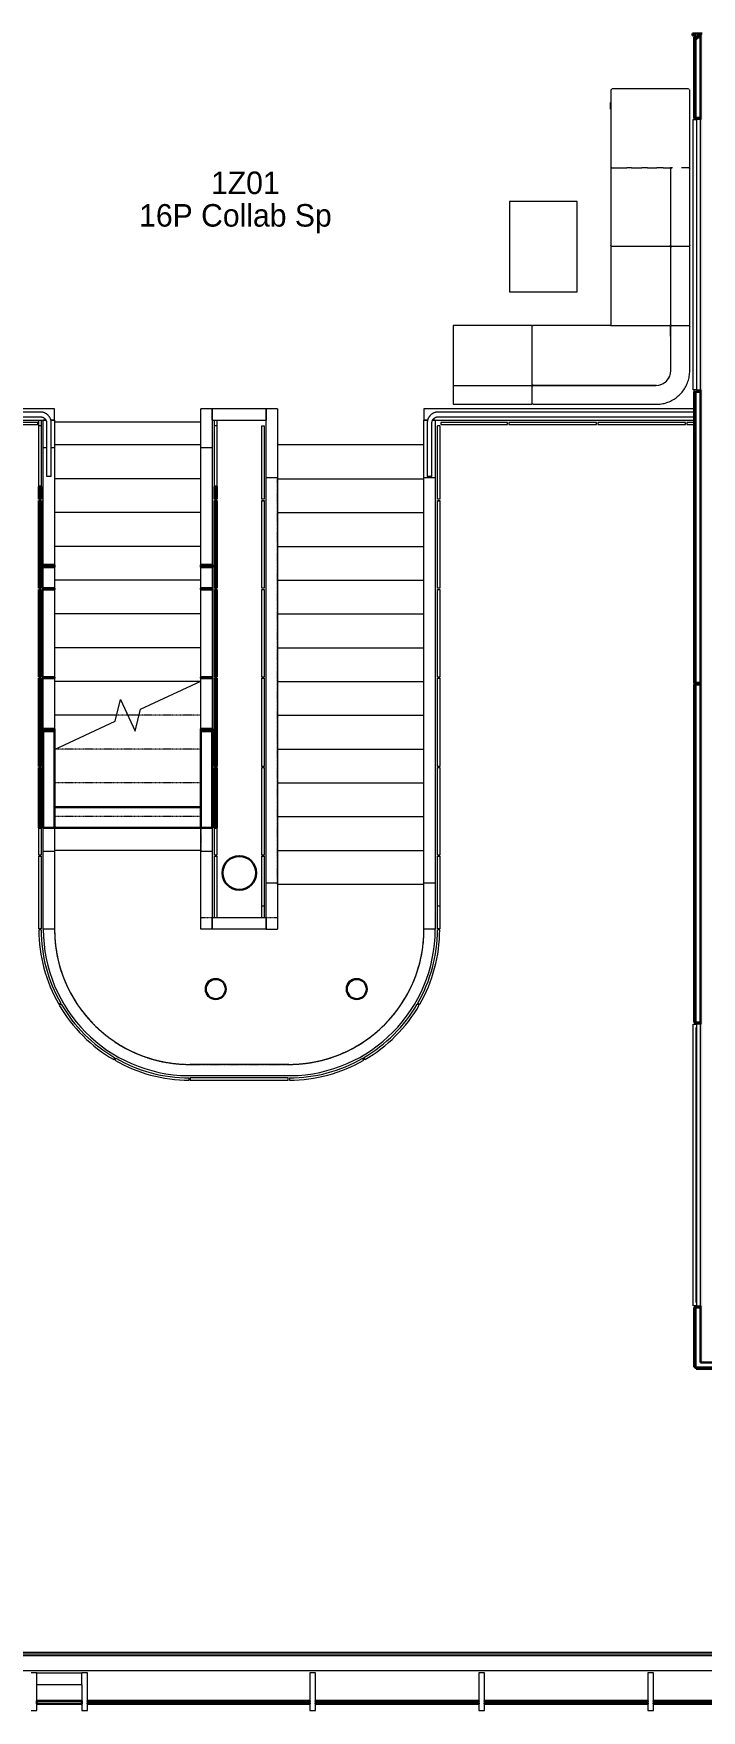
# Model space of a CAD drawing. Header units: millimetres. Extents: x 155920 to 295199, y -4084 to 97293.
# Drawn here: x 193572 to 199503, y 12017 to 26907 of the extents above; entities that cross this region are included whole.
import ezdxf

# ---------------------------------------------------------------- set-up
doc = ezdxf.new("R2010")
doc.units = ezdxf.units.MM
doc.header["$MEASUREMENT"] = 0
doc.linetypes.add('Overhead', pattern=[3.96875, 2.38125, -1.5875])
doc.linetypes.add('Overhead_2_', pattern=[4, 2.5, -1.5])
for name, color, linetype, lineweight in [('A-AREA-IDEN', 7, 'CONTINUOUS', 9), ('A-DETL-THIN', 8, 'CONTINUOUS', 9), ('A-FLOR-HRAL', 7, 'CONTINUOUS', 9), ('A-GENM', 8, 'CONTINUOUS', 9), ('A-GLAZ-CURT', 7, 'CONTINUOUS', 9), ('A-GLAZ-CWMG', 7, 'CONTINUOUS', 9), ('A-WALL', 7, 'CONTINUOUS', 9), ('A-WALL-PATT', 7, 'CONTINUOUS', 25), ('I-FURN', 8, 'CONTINUOUS', 9), ('I-WALL', 7, 'CONTINUOUS', 9), ('S-STRS', 7, 'CONTINUOUS', 9), ('S-STRS-MBND', 7, 'Overhead_2_', 9)]:
    doc.layers.add(name, color=color, linetype=linetype, lineweight=lineweight)
doc.styles.add('Century Gothic', font='GOTHIC.TTF', dxfattribs={"height": 200})

msp = doc.modelspace()

# ---------------------------------------------------------------- hatches: boundary and pattern name
at = {"layer": 'A-GLAZ-CURT'}
msp.add_hatch(color=256, dxfattribs=at).paths.add_polyline_path([(194001, 12075), (194001, 12103), (193601, 12103), (193601, 12075), (193819, 12075)], flags=0)
h = msp.add_hatch(color=256, dxfattribs=at)
h.paths.add_polyline_path([(194051, 12075), (196026, 12075), (196026, 12081), (194051, 12081)], flags=0)
h.paths.add_polyline_path([(194051, 12097), (196026, 12097), (196026, 12103), (194051, 12103)], flags=0)
h = msp.add_hatch(color=256, dxfattribs=at)
h.paths.add_polyline_path([(196076, 12075), (197526, 12075), (197526, 12081), (196076, 12081)], flags=0)
h.paths.add_polyline_path([(196076, 12097), (197526, 12097), (197526, 12103), (196076, 12103)], flags=0)
h = msp.add_hatch(color=256, dxfattribs=at)
h.paths.add_polyline_path([(197576, 12075), (199026, 12075), (199026, 12081), (197576, 12081)], flags=0)
h.paths.add_polyline_path([(197576, 12097), (199026, 12097), (199026, 12103), (197576, 12103)], flags=0)
h = msp.add_hatch(color=256, dxfattribs=at)
h.paths.add_polyline_path([(199076, 12075), (200526, 12075), (200526, 12081), (199076, 12081)], flags=0)
h.paths.add_polyline_path([(199076, 12097), (200526, 12097), (200526, 12103), (199076, 12103)], flags=0)
at = {"layer": 'A-WALL-PATT', "lineweight": 5}
msp.add_hatch(color=256, dxfattribs=at).paths.add_polyline_path([(199510, 15107), (199510, 26907), (199495, 26907), (199495, 15107), (199500, 15107)], flags=0)
at = {"layer": 'S-STRS'}
h = msp.add_hatch(color=256, dxfattribs=at)
h.paths.add_polyline_path([(193619, 19855), (193639, 19855), (193639, 20389), (193619, 20389)], flags=0)
h.paths.add_polyline_path([(193639, 20399), (193639, 21182), (193619, 21182), (193619, 20399)], flags=0)
h.paths.add_polyline_path([(193619, 21192), (193639, 21192), (193639, 21972), (193619, 21972), (193619, 21548)], flags=0)
h.paths.add_polyline_path([(193619, 21982), (193639, 21982), (193639, 22762), (193619, 22762), (193619, 22429)], flags=0)
h.paths.add_polyline_path([(193619, 22772), (193639, 22772), (193639, 22886), (193619, 22886)], flags=0)
h = msp.add_hatch(color=256, dxfattribs=at)
h.paths.add_polyline_path([(195199, 19855), (195199, 20389), (195179, 20389), (195179, 19855)], flags=0)
h.paths.add_polyline_path([(195179, 20399), (195199, 20399), (195199, 21182), (195179, 21182), (195179, 20667)], flags=0)
h.paths.add_polyline_path([(195179, 21192), (195199, 21192), (195199, 21972), (195179, 21972), (195179, 21548)], flags=0)
h.paths.add_polyline_path([(195179, 21982), (195199, 21982), (195199, 22762), (195179, 22762), (195179, 22429)], flags=0)
h.paths.add_polyline_path([(195179, 22772), (195199, 22772), (195199, 22886), (195179, 22886)], flags=0)

# ---------------------------------------------------------------- linework, layer by layer
at = {"layer": 'A-DETL-THIN'}
for p, q in [((198699, 25015), (198699, 24315)), ((199232, 25015), (198699, 25015)), ((199399, 25015), (199232, 25015)), ((199232, 24315), (199232, 25015)), ((199399, 24315), (199399, 25015)), ((197999, 24315), (197299, 24315)), ((197299, 24315), (197299, 23782)), ((197999, 23782), (197999, 24315)), ((198699, 24315), (199232, 24315)), ((199232, 24315), (199399, 24315)), ((197299, 23782), (197299, 23615)), ((197299, 23782), (197999, 23782)), ((197999, 23615), (197999, 23782)), ((197299, 23615), (197999, 23615))]:
    msp.add_line(p, q, dxfattribs=at)
at = {"layer": 'A-FLOR-HRAL'}
for p, q in [((193759, 23575), (188145, 23575)), ((193634, 23546), (188145, 23546)), ((193635, 23546), (193634, 23546)), ((193639, 23546), (193635, 23546)), ((193643, 23545), (193639, 23546)), ((193646, 23545), (193643, 23545)), ((193650, 23544), (193646, 23545)), ((193654, 23544), (193650, 23544)), ((193658, 23543), (193654, 23544)), ((193661, 23542), (193658, 23543)), ((193665, 23541), (193661, 23542)), ((193669, 23539), (193665, 23541)), ((193672, 23538), (193669, 23539)), ((193676, 23536), (193672, 23538)), ((193679, 23534), (193676, 23536)), ((193682, 23533), (193679, 23534)), ((193686, 23531), (193682, 23533)), ((193689, 23528), (193686, 23531)), ((193692, 23526), (193689, 23528)), ((193695, 23524), (193692, 23526)), ((193759, 23475), (193759, 23575)), ((199439, 23575), (197039, 23575)), ((197039, 23575), (197039, 23475)), ((197107, 23527), (197103, 23524)), ((197110, 23529), (197107, 23527)), ((197113, 23531), (197110, 23529)), ((197116, 23533), (197113, 23531)), ((197120, 23535), (197116, 23533)), ((197123, 23537), (197120, 23535)), ((197126, 23538), (197123, 23537)), ((197130, 23540), (197126, 23538)), ((197134, 23541), (197130, 23540)), ((197137, 23542), (197134, 23541)), ((197141, 23543), (197137, 23542)), ((197145, 23544), (197141, 23543)), ((197149, 23545), (197145, 23544)), ((197152, 23545), (197149, 23545)), ((197156, 23546), (197152, 23545)), ((197160, 23546), (197156, 23546)), ((197164, 23546), (197160, 23546)), ((199439, 23546), (197164, 23546)), ((188145, 23504), (193634, 23504)), ((188145, 23475), (193681, 23475)), ((193609, 23455), (193016, 23455)), ((193016, 23435), (193609, 23435)), ((193609, 23435), (193609, 23455)), ((193634, 23504), (193636, 23504)), ((193636, 23504), (193638, 23504)), ((193638, 23504), (193640, 23503)), ((193640, 23503), (193642, 23503)), ((193642, 23503), (193645, 23503)), ((193645, 23503), (193647, 23502)), ((193647, 23502), (193649, 23502)), ((193649, 23502), (193651, 23501)), ((193651, 23501), (193653, 23500)), ((193653, 23500), (193655, 23500)), ((193655, 23500), (193657, 23499)), ((193657, 23499), (193659, 23498)), ((193659, 23498), (193661, 23497)), ((193661, 23497), (193663, 23496)), ((193663, 23496), (193664, 23494)), ((193664, 23494), (193666, 23493)), ((193666, 23493), (193668, 23492)), ((193668, 23492), (193669, 23490)), ((193669, 23490), (193671, 23489)), ((193671, 23489), (193673, 23487)), ((193673, 23487), (193674, 23486)), ((193674, 23486), (193675, 23484)), ((193675, 23484), (193677, 23483)), ((193677, 23483), (193678, 23481)), ((193678, 23481), (193679, 23479)), ((193679, 23479), (193680, 23477)), ((193680, 23477), (193681, 23475)), ((193681, 23475), (193682, 23473)), ((193682, 23473), (193683, 23471)), ((193683, 23471), (193684, 23469)), ((193684, 23469), (193685, 23467)), ((193685, 23467), (193686, 23465)), ((193686, 23465), (193686, 23463)), ((193686, 23463), (193687, 23461)), ((193687, 23461), (193687, 23459)), ((193687, 23459), (193687, 23457)), ((193687, 23457), (193688, 23455)), ((193688, 23455), (193688, 23453)), ((193688, 23453), (193688, 23450)), ((193688, 23450), (193688, 22975)), ((193688, 23450), (193688, 23450)), ((193698, 23521), (193695, 23524)), ((193701, 23519), (193698, 23521)), ((193703, 23516), (193701, 23519)), ((193706, 23513), (193703, 23516)), ((193708, 23510), (193706, 23513)), ((193711, 23507), (193708, 23510)), ((193713, 23504), (193711, 23507)), ((193715, 23501), (193713, 23504)), ((193717, 23498), (193715, 23501)), ((193719, 23494), (193717, 23498)), ((193721, 23491), (193719, 23494)), ((193722, 23487), (193721, 23491)), ((193724, 23484), (193722, 23487)), ((193725, 23480), (193724, 23484)), ((193726, 23476), (193725, 23480)), ((193727, 23473), (193726, 23476)), ((193726, 23475), (193759, 23475)), ((193728, 23469), (193727, 23473)), ((193729, 23465), (193728, 23469)), ((193729, 23461), (193729, 23465)), ((193730, 23457), (193729, 23461)), ((193730, 23454), (193730, 23457)), ((193730, 23450), (193730, 23454)), ((193730, 22975), (193730, 23450)), ((197039, 23475), (197072, 23475)), ((197069, 23462), (197068, 23459)), ((197068, 23459), (197068, 23455)), ((197068, 23455), (197068, 23451)), ((197068, 23451), (197068, 23450)), ((197068, 23450), (197068, 22975)), ((197070, 23470), (197069, 23466)), ((197069, 23466), (197069, 23462)), ((197071, 23474), (197070, 23470)), ((197072, 23477), (197071, 23474)), ((197073, 23481), (197072, 23477)), ((197074, 23485), (197073, 23481)), ((197076, 23488), (197074, 23485)), ((197077, 23492), (197076, 23488)), ((197079, 23495), (197077, 23492)), ((197081, 23498), (197079, 23495)), ((197083, 23502), (197081, 23498)), ((197085, 23505), (197083, 23502)), ((197087, 23508), (197085, 23505)), ((197090, 23511), (197087, 23508)), ((197092, 23514), (197090, 23511)), ((197095, 23517), (197092, 23514)), ((197098, 23519), (197095, 23517)), ((197101, 23522), (197098, 23519)), ((197103, 23524), (197101, 23522)), ((197110, 23456), (197111, 23458)), ((197110, 23454), (197110, 23456)), ((197110, 23452), (197110, 23454)), ((197110, 23450), (197110, 23452)), ((197110, 22975), (197110, 23450)), ((197111, 23463), (197112, 23465)), ((197111, 23461), (197111, 23463)), ((197111, 23458), (197111, 23461)), ((197112, 23465), (197113, 23467)), ((197113, 23469), (197114, 23471)), ((197113, 23467), (197113, 23469)), ((197114, 23471), (197115, 23473)), ((197115, 23473), (197116, 23475)), ((197116, 23475), (197117, 23477)), ((197117, 23477), (197118, 23479)), ((197117, 23475), (199439, 23475)), ((197118, 23479), (197119, 23480)), ((197119, 23480), (197121, 23482)), ((197121, 23482), (197122, 23484)), ((197122, 23484), (197123, 23485)), ((197123, 23485), (197125, 23487)), ((197125, 23487), (197126, 23489)), ((197126, 23489), (197128, 23490)), ((197128, 23490), (197129, 23491)), ((197129, 23491), (197131, 23493)), ((197131, 23493), (197133, 23494)), ((197133, 23494), (197135, 23495)), ((197135, 23495), (197136, 23496)), ((197136, 23496), (197138, 23497)), ((197138, 23497), (197140, 23498)), ((197140, 23498), (197142, 23499)), ((197142, 23499), (197144, 23500)), ((197144, 23500), (197146, 23501)), ((197146, 23501), (197148, 23502)), ((197148, 23502), (197150, 23502)), ((197150, 23502), (197153, 23503)), ((197153, 23503), (197155, 23503)), ((197155, 23503), (197157, 23503)), ((197157, 23503), (197159, 23504)), ((197159, 23504), (197161, 23504)), ((197161, 23504), (197163, 23504)), ((197163, 23504), (197164, 23504)), ((197164, 23504), (199439, 23504)), ((197189, 23455), (197189, 23435)), ((197782, 23455), (197189, 23455)), ((197189, 23435), (197782, 23435)), ((197782, 23435), (197782, 23455)), ((197792, 23455), (197792, 23435)), ((198572, 23455), (197792, 23455)), ((197792, 23435), (198572, 23435)), ((198572, 23435), (198572, 23455)), ((198582, 23455), (198582, 23435)), ((199362, 23455), (198582, 23455)), ((198582, 23435), (199362, 23435)), ((199362, 23435), (199362, 23455)), ((199439, 23455), (199372, 23455)), ((199372, 23455), (199372, 23435)), ((199372, 23435), (199439, 23435)), ((193729, 22975), (193689, 22975)), ((197110, 22975), (197068, 22975))]:
    msp.add_line(p, q, dxfattribs=at)
at = {"layer": 'A-GENM'}
for p, q in [((199456, 15641), (199456, 18081)), ((230793, 12533), (156861, 12533)), ((230793, 12518), (156861, 12518)), ((230793, 12518), (156861, 12518)), ((230793, 12503), (156861, 12503)), ((230344, 12370), (157283, 12370))]:
    msp.add_line(p, q, dxfattribs=at)
at = {"layer": 'A-GENM', "lineweight": 30}
for centre, start, end in [((195190, 18423), 0, 180), ((196442, 18423), 0, 180), ((195190, 18423), 180, 0), ((196442, 18423), 180, 0)]:
    msp.add_arc(centre, 89, start, end, dxfattribs=at)
at = {"layer": 'A-GLAZ-CURT', "lineweight": 30}
for p, q in [((194001, 12103), (193601, 12103)), ((193601, 12103), (193601, 12075)), ((193601, 12075), (194001, 12075)), ((194001, 12075), (194001, 12103)), ((196026, 12103), (194051, 12103)), ((194051, 12103), (194051, 12097)), ((194051, 12097), (196026, 12097)), ((196026, 12081), (194051, 12081)), ((194051, 12081), (194051, 12075)), ((194051, 12075), (196026, 12075)), ((196026, 12097), (196026, 12103)), ((196026, 12075), (196026, 12081)), ((197526, 12103), (196076, 12103)), ((196076, 12103), (196076, 12097)), ((196076, 12097), (197526, 12097)), ((197526, 12081), (196076, 12081)), ((196076, 12081), (196076, 12075)), ((196076, 12075), (197526, 12075)), ((197526, 12097), (197526, 12103)), ((197526, 12075), (197526, 12081)), ((199026, 12103), (197576, 12103)), ((197576, 12103), (197576, 12097)), ((197576, 12097), (199026, 12097)), ((199026, 12081), (197576, 12081)), ((197576, 12081), (197576, 12075)), ((197576, 12075), (199026, 12075)), ((199026, 12097), (199026, 12103)), ((199026, 12075), (199026, 12081)), ((200526, 12103), (199076, 12103)), ((199076, 12103), (199076, 12097)), ((199076, 12097), (200526, 12097)), ((200526, 12081), (199076, 12081)), ((199076, 12081), (199076, 12075)), ((199076, 12075), (200526, 12075))]:
    msp.add_line(p, q, dxfattribs=at)
at = {"layer": 'A-GLAZ-CWMG', "lineweight": 20, "extrusion": (0, 0, -1)}
for p, q in [((193601, 12352), (193551, 12352)), ((193601, 12017), (193601, 12245)), ((197576, 12352), (197526, 12352)), ((197526, 12352), (197526, 12017)), ((197576, 12017), (197576, 12352)), ((199076, 12352), (199026, 12352)), ((199026, 12352), (199026, 12017)), ((199076, 12017), (199076, 12352)), ((193551, 12017), (193601, 12017)), ((197526, 12017), (197576, 12017)), ((199026, 12017), (199076, 12017))]:
    msp.add_line(p, q, dxfattribs=at)
at = {"layer": 'A-GLAZ-CWMG', "lineweight": 20}
for p, q in [((194051, 12352), (194001, 12352)), ((194001, 12245), (194001, 12017)), ((194051, 12017), (194051, 12352)), ((196076, 12352), (196026, 12352)), ((196026, 12352), (196026, 12017)), ((196076, 12017), (196076, 12352)), ((194001, 12017), (194051, 12017)), ((196026, 12017), (196076, 12017))]:
    msp.add_line(p, q, dxfattribs=at)
at = {"layer": 'A-WALL', "lineweight": 30}
for p, q in [((199493, 26907), (199423, 26907)), ((199423, 26907), (199423, 26891)), ((199423, 26891), (199455, 26891)), ((199455, 26891), (199455, 26859)), ((199455, 26859), (199465, 26859)), ((199465, 26859), (199465, 26891)), ((199465, 26891), (199493, 26891)), ((199493, 26891), (199493, 26907))]:
    msp.add_line(p, q, dxfattribs=at)
at = {"layer": 'A-WALL'}
for p, q in [((199455, 26159), (199455, 26875)), ((199455, 21143), (199455, 23727)), ((199455, 18127), (199455, 21127)), ((199455, 15067), (199455, 15595)), ((199495, 15067), (199455, 15067)), ((199455, 15067), (199495, 15067)), ((200495, 15067), (199495, 15067))]:
    msp.add_line(p, q, dxfattribs=at)
at = {"layer": 'I-FURN'}
for p, q in [((198699, 26410), (198699, 25023)), ((198699, 26407), (198699, 26408)), ((198699, 26408), (198700, 26408)), ((198699, 26406), (198699, 26407)), ((198699, 26407), (198699, 26407)), ((198699, 26406), (198699, 25715)), ((198699, 26406), (198699, 26406)), ((198699, 26406), (198699, 26406)), ((198704, 26414), (198704, 26414)), ((198704, 26414), (198704, 26414)), ((198704, 26414), (198705, 26414)), ((198705, 26414), (198705, 26414)), ((198705, 26414), (198705, 26414)), ((198705, 26414), (198706, 26414)), ((198706, 26414), (198706, 26415)), ((198706, 26415), (198707, 26415)), ((198706, 26414), (198706, 26414)), ((198707, 26415), (198707, 26415)), ((198707, 26415), (198707, 26415)), ((198707, 26415), (198708, 26415)), ((198708, 26415), (198708, 26415)), ((198708, 26415), (198708, 26415)), ((199109, 26415), (198709, 26415)), ((199389, 26415), (199109, 26415)), ((199390, 26415), (199391, 26415)), ((199391, 26415), (199391, 26415)), ((199391, 26415), (199391, 26415)), ((199391, 26415), (199392, 26415)), ((199392, 26415), (199392, 26415)), ((199392, 26415), (199392, 26414)), ((199392, 26414), (199393, 26414)), ((199393, 26414), (199393, 26414)), ((199393, 26414), (199393, 26414)), ((199393, 26414), (199394, 26414)), ((199394, 26414), (199394, 26414)), ((199394, 26414), (199394, 26414)), ((199394, 26414), (199395, 26414)), ((199399, 26408), (199399, 26408)), ((199399, 26408), (199399, 26407)), ((199399, 26407), (199399, 26407)), ((199399, 26407), (199399, 26407)), ((199399, 26407), (199399, 26406)), ((199399, 25715), (199399, 26406)), ((199399, 26406), (199399, 26406)), ((198699, 26295), (198694, 26295)), ((198694, 26295), (198694, 26294)), ((198694, 26235), (198694, 26295)), ((198694, 26236), (198694, 26235)), ((198694, 26235), (198699, 26235)), ((198699, 26290), (198697, 26290)), ((198697, 26240), (198699, 26240)), ((199430, 26143), (199460, 26143)), ((199430, 23743), (199430, 26143)), ((199460, 26143), (199460, 23743)), ((199495, 26143), (199460, 26143)), ((199460, 26143), (199460, 23743)), ((199495, 23743), (199495, 26143)), ((198699, 25715), (198699, 25024)), ((198699, 25715), (198707, 25715)), ((198707, 25715), (198699, 25715)), ((198707, 25715), (198839, 25715)), ((198883, 25715), (198839, 25715)), ((198883, 25715), (198972, 25715)), ((199025, 25715), (198972, 25715)), ((199025, 25715), (199106, 25715)), ((199162, 25715), (199106, 25715)), ((199162, 25715), (199221, 25715)), ((199221, 25715), (199226, 25715)), ((199240, 25715), (199225, 25715)), ((199230, 25015), (199230, 25715)), ((199232, 25024), (199232, 25706)), ((199245, 25715), (199241, 25715)), ((199341, 25715), (199326, 25715)), ((199389, 25715), (199341, 25715)), ((199391, 25715), (199389, 25715)), ((199399, 25715), (199391, 25715)), ((199391, 25715), (199392, 25715)), ((199392, 25715), (199392, 25715)), ((199392, 25715), (199392, 25714)), ((199392, 25714), (199393, 25714)), ((199393, 25714), (199393, 25714)), ((199393, 25714), (199393, 25714)), ((199399, 25708), (199399, 25708)), ((199399, 25708), (199399, 25707)), ((199399, 25707), (199399, 25707)), ((199399, 25707), (199399, 25707)), ((199399, 25707), (199399, 25706)), ((199399, 25024), (199399, 25706)), ((199399, 25706), (199399, 25706)), ((198399, 25415), (197799, 25415)), ((197799, 25415), (197799, 24615)), ((198399, 24615), (198399, 25415)), ((198699, 25023), (198699, 25024)), ((198699, 25022), (198699, 25023)), ((198699, 25023), (198699, 25023)), ((198699, 25023), (198699, 25023)), ((198700, 25022), (198699, 25022)), ((198699, 25022), (198699, 25022)), ((198705, 25015), (198704, 25016)), ((198704, 25016), (198704, 25016)), ((198704, 25016), (198704, 25016)), ((198706, 25015), (198705, 25015)), ((198705, 25015), (198705, 25015)), ((198705, 25015), (198705, 25015)), ((199394, 25015), (199393, 25015)), ((199393, 25015), (199393, 25015)), ((199399, 25024), (199399, 25023)), ((199399, 25023), (199399, 25023)), ((199399, 25023), (199399, 25023)), ((199399, 25023), (199399, 25022)), ((199399, 25022), (199399, 25022)), ((199399, 25022), (199399, 25022)), ((198707, 25015), (198706, 25015)), ((198706, 25015), (198706, 25015)), ((198706, 25015), (198706, 25015)), ((198708, 25015), (198707, 25015)), ((198707, 25015), (198707, 25015)), ((198708, 25015), (198708, 25015)), ((199392, 25015), (199391, 25015)), ((199393, 25015), (199392, 25015)), ((199392, 25015), (199392, 25015)), ((199393, 25015), (199393, 25015)), ((197799, 24615), (198399, 24615)), ((197999, 24307), (197999, 24308)), ((197999, 24308), (198000, 24308)), ((197999, 24306), (197999, 24307)), ((197999, 24307), (197999, 24307)), ((197999, 24306), (197999, 24306)), ((198000, 24309), (198000, 24310)), ((198000, 24310), (198000, 24310)), ((198000, 24310), (198000, 24310)), ((198000, 24308), (198000, 24309)), ((198000, 24309), (198000, 24309)), ((198000, 24309), (198000, 24309)), ((198000, 24308), (198000, 24308)), ((198006, 24314), (198006, 24315)), ((198006, 24315), (198007, 24315)), ((198699, 24315), (198007, 24315)), ((198007, 24315), (198007, 24315)), ((198007, 24315), (198007, 24315)), ((198007, 24315), (198008, 24315)), ((198699, 24315), (198008, 24315)), ((198008, 24315), (198008, 24315)), ((199224, 24315), (199223, 24315)), ((199226, 24314), (199224, 24315)), ((199227, 24313), (199226, 24314)), ((199232, 23915), (199232, 24306)), ((199391, 24315), (199392, 24315)), ((199392, 24315), (199392, 24315)), ((199392, 24315), (199392, 24314)), ((199392, 24314), (199393, 24314)), ((199393, 24314), (199393, 24314)), ((199393, 24314), (199393, 24314)), ((199399, 24308), (199399, 24308)), ((199399, 24308), (199399, 24307)), ((199399, 24307), (199399, 24307)), ((199399, 24307), (199399, 24307)), ((199399, 24307), (199399, 24306)), ((199399, 23915), (199399, 24306)), ((199399, 24306), (199399, 24306)), ((199399, 23905), (199399, 24305)), ((199383, 23817), (199387, 23829)), ((199387, 23829), (199390, 23840)), ((199390, 23840), (199393, 23852)), ((199393, 23852), (199395, 23864)), ((199395, 23864), (199397, 23876)), ((199397, 23876), (199398, 23888)), ((199398, 23888), (199399, 23900)), ((199399, 23912), (199399, 23915)), ((199399, 23900), (199399, 23912)), ((197999, 23792), (197999, 23793)), ((197999, 23793), (197999, 23793)), ((197999, 23791), (197999, 23792)), ((197999, 23792), (197999, 23792)), ((197999, 23792), (197999, 23792)), ((198000, 23791), (197999, 23791)), ((198000, 23790), (198000, 23791)), ((198000, 23791), (198000, 23791)), ((198000, 23789), (198000, 23790)), ((198000, 23790), (198000, 23790)), ((198000, 23790), (198000, 23790)), ((198001, 23789), (198000, 23789)), ((198000, 23789), (198000, 23789)), ((198001, 23788), (198001, 23789)), ((198001, 23787), (198001, 23788)), ((198001, 23788), (198001, 23788)), ((198001, 23788), (198001, 23788)), ((198002, 23787), (198001, 23787)), ((198002, 23786), (198002, 23787)), ((198002, 23787), (198002, 23787)), ((198002, 23787), (198002, 23787)), ((198003, 23786), (198002, 23786)), ((198004, 23786), (198003, 23786)), ((198003, 23786), (198003, 23786)), ((198003, 23786), (198003, 23786)), ((198004, 23785), (198004, 23786)), ((198005, 23785), (198004, 23785)), ((198004, 23785), (198004, 23785)), ((198004, 23785), (198004, 23785)), ((198006, 23785), (198005, 23785)), ((198005, 23785), (198005, 23785)), ((198005, 23785), (198005, 23785)), ((198006, 23784), (198006, 23785)), ((198007, 23784), (198006, 23784)), ((198006, 23784), (198006, 23784)), ((198008, 23784), (198007, 23784)), ((198007, 23784), (198007, 23784)), ((198008, 23784), (199099, 23784)), ((198008, 23784), (198008, 23784)), ((198008, 23784), (198008, 23784)), ((198008, 23782), (199099, 23782)), ((199099, 23784), (199099, 23784)), ((199278, 23674), (199288, 23681)), ((199288, 23681), (199297, 23689)), ((199297, 23689), (199306, 23697)), ((199306, 23697), (199314, 23706)), ((199314, 23706), (199323, 23715)), ((199323, 23715), (199331, 23724)), ((199331, 23724), (199338, 23733)), ((199338, 23733), (199345, 23743)), ((199345, 23743), (199352, 23753)), ((199352, 23753), (199358, 23763)), ((199358, 23763), (199364, 23773)), ((199364, 23773), (199369, 23784)), ((199369, 23784), (199374, 23795)), ((199374, 23795), (199379, 23806)), ((199379, 23806), (199383, 23817)), ((199460, 23743), (199430, 23743)), ((199460, 23743), (199495, 23743)), ((197999, 23622), (197999, 23623)), ((198000, 23622), (197999, 23622)), ((197999, 23622), (197999, 23622)), ((198000, 23621), (198000, 23622)), ((198000, 23620), (198000, 23621)), ((198000, 23621), (198000, 23621)), ((198007, 23615), (198006, 23615)), ((198006, 23615), (198006, 23615)), ((198008, 23615), (198007, 23615)), ((198007, 23615), (198007, 23615)), ((198008, 23615), (199099, 23615)), ((198008, 23615), (198008, 23615)), ((198008, 23615), (198008, 23615)), ((199099, 23615), (199111, 23615)), ((199111, 23615), (199123, 23616)), ((199123, 23616), (199135, 23617)), ((199135, 23617), (199147, 23619)), ((199147, 23619), (199159, 23621)), ((199159, 23621), (199171, 23623)), ((199171, 23623), (199182, 23626)), ((199182, 23626), (199194, 23630)), ((199194, 23630), (199205, 23634)), ((199205, 23634), (199216, 23638)), ((199216, 23638), (199227, 23643)), ((199227, 23643), (199238, 23649)), ((199238, 23649), (199248, 23654)), ((199248, 23654), (199259, 23661)), ((199259, 23661), (199269, 23667)), ((199269, 23667), (199278, 23674)), ((199430, 18111), (199460, 18111)), ((199430, 15611), (199430, 18111)), ((199460, 18111), (199460, 15611)), ((199495, 18111), (199460, 18111)), ((199460, 18111), (199460, 15611)), ((199495, 15611), (199495, 18111)), ((199460, 15611), (199430, 15611)), ((199460, 15611), (199495, 15611))]:
    msp.add_line(p, q, dxfattribs=at)
msp.add_arc((199099, 23915), 132, 270, 0, dxfattribs=at)
for centre, major_axis, start_param, end_param in [((199241, 25706), (0, -9), 3.141593, 4.712389), ((199241, 25024), (0, 9), 1.570797, 2.356225), ((199241, 25024), (0, -9), 5.497828, 5.759627), ((199241, 25024), (0, -9), 5.759635, 6.021436), ((199241, 25024), (0, -9), 6.021439, 6.283185), ((199241, 24306), (0, -9), 3.141596, 4.712389), ((198008, 23773), (-9, 0), 6.021439, 6.283185), ((198008, 23773), (-9, 0), 5.497828, 5.759627), ((198008, 23773), (-9, 0), 5.759635, 6.021436), ((198008, 23773), (-9, 0), 4.71239, 5.497817)]:
    msp.add_ellipse(centre, major_axis=major_axis, ratio=0.997091, start_param=start_param, end_param=end_param, dxfattribs=at)
for points, knots in [([(199221, 25024), (199222, 25023), (199223, 25022), (199224, 25021), (199225, 25020), (199226, 25019), (199226, 25019), (199227, 25018), (199227, 25018), (199227, 25018), (199228, 25017), (199228, 25017), (199228, 25017), (199229, 25016), (199229, 25016), (199229, 25016), (199229, 25015), (199229, 25015), (199230, 25015), (199230, 25015), (199230, 25015), (199230, 25015), (199230, 25015)], [0, 0, 0, 0, 0.1428571, 0.2857143, 0.3571429, 0.3928571, 0.4285714, 0.4642857, 0.5, 0.5357143, 0.5714286, 0.6071429, 0.6428571, 0.6785714, 0.7142857, 0.75, 0.7857143, 0.8214286, 0.8571429, 0.8928571, 0.9285714, 0.9921834, 0.9921834, 0.9921834, 0.9921834]), ([(199228, 24307), (199228, 24308), (199228, 24309), (199228, 24311), (199228, 24312), (199228, 24313), (199227, 24313), (199227, 24313)], [-1, -1, -1, -1, -0.7, -0.55, -0.4, -0.2, 0, 0, 0, 0]), ([(199231, 23915), (199231, 23936), (199231, 23979), (199231, 24066), (199230, 24176), (199229, 24263), (199228, 24306)], [-0.9929272, -0.9929272, -0.9929272, -0.9929272, -0.8333333, -0.6666667, -0.3333333, -0.0014287, -0.0014287, -0.0014287, -0.0014287]), ([(199225, 23876), (199226, 23878), (199227, 23881), (199227, 23883), (199227, 23884)], [0.1870766, 0.1870766, 0.1870766, 0.1870766, 0.3333333, 0.3634714, 0.3634714, 0.3634714, 0.3634714]), ([(199130, 23787), (199130, 23787), (199132, 23788), (199134, 23788), (199136, 23789)], [0.6105778, 0.6105778, 0.6105778, 0.6105778, 0.625, 0.75, 0.75, 0.75, 0.75]), ([(199161, 23799), (199162, 23799), (199165, 23801), (199168, 23803), (199169, 23804)], [0.12345038, 0.12345038, 0.12345038, 0.12345038, 0.16666667, 0.21572385, 0.21572385, 0.21572385, 0.21572385])]:
    msp.add_open_spline(points, degree=3, knots=knots, dxfattribs=at)
for points in [[(199188, 23818), (199191, 23820), (199193, 23822), (199195, 23825)], [(199210, 23844), (199212, 23847), (199214, 23849), (199215, 23852)], [(199099, 23784), (199100, 23784), (199101, 23784), (199103, 23784)]]:
    msp.add_open_spline(points, degree=3, dxfattribs=at)
at = {"layer": 'I-WALL', "lineweight": 30}
for p, q in [((199439, 26875), (199439, 26159)), ((199495, 26875), (199439, 26875)), ((199510, 26907), (199495, 26907)), ((199495, 26907), (199495, 26143)), ((199495, 26159), (199495, 26875)), ((199439, 26159), (199495, 26159)), ((199439, 23727), (199439, 21143)), ((199495, 23727), (199439, 23727)), ((199495, 23743), (199495, 18111)), ((199495, 21143), (199495, 23727)), ((199439, 21143), (199495, 21143)), ((199439, 21127), (199439, 18127)), ((199495, 21127), (199439, 21127)), ((199495, 18127), (199495, 21127)), ((199439, 18127), (199495, 18127)), ((199439, 15595), (199439, 15067)), ((199495, 15595), (199439, 15595)), ((199495, 15611), (199495, 15107)), ((199495, 15107), (199495, 15595)), ((199439, 15067), (199455, 15067)), ((199455, 15067), (199455, 15051)), ((199455, 15051), (200495, 15051)), ((199495, 15107), (199510, 15107)), ((200495, 15107), (199495, 15107))]:
    msp.add_line(p, q, dxfattribs=at)
at = {"layer": 'I-WALL'}
for p, q in [((199439, 26143), (199439, 26159)), ((199439, 23727), (199439, 23743)), ((199439, 21127), (199439, 21143)), ((193601, 12352), (194001, 12352)), ((193601, 12245), (193601, 12352)), ((194001, 12245), (193601, 12245)), ((194001, 12245), (194001, 12352))]:
    msp.add_line(p, q, dxfattribs=at)
at = {"layer": 'S-STRS'}
for p, q in [((195059, 23233), (195059, 23575)), ((195159, 23575), (195059, 23575)), ((195159, 23475), (195159, 23575)), ((195639, 23575), (195159, 23575)), ((195159, 23575), (195159, 23233)), ((195639, 23575), (195639, 23475)), ((195639, 22961), (195639, 23575)), ((195739, 23575), (195639, 23575)), ((195739, 23575), (195739, 22961)), ((193619, 23425), (193619, 23475)), ((193619, 22886), (193619, 23425)), ((193639, 23425), (193619, 23425)), ((193639, 23475), (193639, 23425)), ((193639, 23425), (193639, 22886)), ((193659, 23233), (193659, 23475)), ((193681, 23475), (193659, 23475)), ((193759, 23475), (193726, 23475)), ((193759, 23475), (193759, 23233)), ((193759, 23460), (195059, 23460)), ((195159, 23475), (195639, 23475)), ((195179, 23425), (195179, 23475)), ((195179, 22886), (195179, 23425)), ((195199, 23425), (195179, 23425)), ((195199, 23475), (195199, 23425)), ((195199, 23425), (195199, 22886)), ((195599, 22772), (195599, 23425)), ((195599, 23425), (195619, 23425)), ((195619, 23425), (195619, 22772)), ((197039, 22961), (197039, 23475)), ((197072, 23475), (197039, 23475)), ((197139, 23475), (197117, 23475)), ((197139, 23475), (197139, 22961)), ((197159, 22772), (197159, 23425)), ((197179, 23425), (197159, 23425)), ((197179, 23425), (197179, 22772)), ((193659, 22190), (193659, 23233)), ((193659, 23233), (193688, 23233)), ((193730, 23233), (193759, 23233)), ((195059, 23254), (193759, 23254)), ((193759, 23233), (193759, 22190)), ((195059, 22190), (195059, 23233)), ((195059, 23233), (195159, 23233)), ((195159, 23233), (195159, 22190)), ((197039, 23254), (195739, 23254)), ((195059, 22954), (193759, 22954)), ((195639, 19363), (195639, 22961)), ((195739, 22961), (195639, 22961)), ((195739, 22961), (195739, 19363)), ((195739, 22954), (197039, 22954)), ((197039, 19363), (197039, 22961)), ((197139, 22961), (197039, 22961)), ((197139, 22961), (197139, 19363)), ((195059, 22654), (193759, 22654)), ((195619, 22772), (195599, 22772)), ((195599, 22756), (195599, 22762)), ((195599, 22762), (195619, 22762)), ((195599, 21982), (195599, 22756)), ((195619, 22756), (195599, 22756)), ((195619, 22762), (195619, 22756)), ((195619, 22756), (195619, 21982)), ((195739, 22654), (197039, 22654)), ((197179, 22772), (197159, 22772)), ((197159, 22756), (197159, 22762)), ((197159, 22762), (197179, 22762)), ((197159, 21982), (197159, 22756)), ((197179, 22756), (197159, 22756)), ((197179, 22762), (197179, 22756)), ((197179, 22756), (197179, 21982)), ((195059, 22354), (193759, 22354)), ((195739, 22354), (197039, 22354)), ((193659, 21982), (193659, 22169)), ((193759, 22169), (193759, 21982)), ((195059, 22054), (193759, 22054)), ((195059, 21982), (195059, 22169)), ((195159, 22169), (195159, 21982)), ((195739, 22054), (197039, 22054)), ((193659, 21192), (193659, 21972)), ((193759, 21972), (193759, 21192)), ((195059, 21192), (195059, 21972)), ((195159, 21972), (195159, 21192)), ((195619, 21982), (195599, 21982)), ((195599, 21192), (195599, 21972)), ((195599, 21972), (195619, 21972)), ((195619, 21972), (195619, 21192)), ((197179, 21982), (197159, 21982)), ((197159, 21192), (197159, 21972)), ((197159, 21972), (197179, 21972)), ((197179, 21972), (197179, 21192)), ((195059, 21754), (193759, 21754)), ((195739, 21754), (197039, 21754)), ((195059, 21454), (193759, 21454)), ((195739, 21454), (197039, 21454)), ((193659, 20733), (193659, 21182)), ((193759, 21182), (193759, 20733)), ((195052, 21154), (193759, 21154)), ((195059, 20733), (195059, 21182)), ((195159, 21182), (195159, 20733)), ((195619, 21192), (195599, 21192)), ((195599, 20399), (195599, 21182)), ((195599, 21182), (195619, 21182)), ((195619, 21182), (195619, 20399)), ((195739, 21154), (197039, 21154)), ((197179, 21192), (197159, 21192)), ((197159, 20399), (197159, 21182)), ((197159, 21182), (197179, 21182)), ((197179, 21182), (197179, 20399)), ((194308, 20854), (193759, 20854)), ((194509, 20854), (194409, 20854)), ((195739, 20854), (197039, 20854)), ((193759, 20554), (193759, 20551)), ((193765, 20554), (193759, 20554)), ((195739, 20554), (197039, 20554)), ((195619, 20399), (195599, 20399)), ((197179, 20399), (197159, 20399)), ((195599, 19612), (195599, 20389)), ((195599, 20389), (195619, 20389)), ((195619, 20389), (195619, 19612)), ((195739, 20254), (197039, 20254)), ((197159, 19612), (197159, 20389)), ((197159, 20389), (197179, 20389)), ((197179, 20389), (197179, 19612)), ((195739, 19954), (197039, 19954)), ((193619, 19850), (193619, 19855)), ((193619, 19612), (193619, 19850)), ((193639, 19850), (193619, 19850)), ((193639, 19855), (193639, 19850)), ((193639, 19850), (193639, 19612)), ((193659, 19645), (193659, 19855)), ((193759, 19855), (193759, 19645)), ((195059, 19645), (195059, 19855)), ((195159, 19855), (195159, 19645)), ((195179, 19850), (195179, 19855)), ((195179, 19612), (195179, 19850)), ((195199, 19850), (195179, 19850)), ((195199, 19855), (195199, 19850)), ((195199, 19850), (195199, 19612)), ((193639, 19612), (193619, 19612)), ((193619, 18959), (193619, 19602)), ((193619, 19602), (193639, 19602)), ((193639, 19602), (193639, 18959)), ((193659, 18954), (193659, 19645)), ((193759, 19645), (193659, 19645)), ((195059, 19654), (193759, 19654)), ((193759, 19645), (193759, 18954)), ((195059, 18954), (195059, 19645)), ((195159, 19645), (195059, 19645)), ((195159, 19645), (195159, 18954)), ((195199, 19612), (195179, 19612)), ((195179, 19054), (195179, 19602)), ((195179, 19602), (195199, 19602)), ((195199, 19602), (195199, 19054)), ((195619, 19612), (195599, 19612)), ((195599, 19158), (195599, 19602)), ((195599, 19602), (195619, 19602)), ((195619, 19602), (195619, 19158)), ((195739, 19654), (197039, 19654)), ((197179, 19612), (197159, 19612)), ((197159, 19158), (197159, 19602)), ((197159, 19602), (197179, 19602)), ((197179, 19602), (197179, 19158)), ((195639, 18954), (195639, 19363)), ((195739, 19363), (195639, 19363)), ((195739, 19363), (195739, 18954)), ((197039, 18954), (197039, 19363)), ((197139, 19363), (197039, 19363)), ((197139, 19363), (197139, 18954)), ((195739, 19354), (197039, 19354)), ((195599, 19054), (195599, 19158)), ((195619, 19158), (195599, 19158)), ((195619, 19158), (195619, 19054)), ((197159, 18959), (197159, 19158)), ((197179, 19158), (197159, 19158)), ((197179, 19158), (197179, 18959)), ((193639, 18959), (193619, 18959)), ((193639, 18949), (193619, 18949)), ((193759, 18954), (193659, 18954)), ((193759, 18954), (193659, 18954)), ((195159, 18954), (195059, 18954)), ((195159, 18954), (195159, 19054)), ((195599, 19054), (195159, 19054)), ((195639, 18954), (195159, 18954)), ((195199, 19054), (195179, 19054)), ((195619, 19054), (195599, 19054)), ((195639, 19054), (195619, 19054)), ((195639, 19054), (195639, 18954)), ((195639, 18954), (195739, 18954)), ((197139, 18954), (197039, 18954)), ((197139, 18954), (197039, 18954)), ((197179, 18959), (197159, 18959)), ((197179, 18949), (197159, 18949)), ((193796, 18288), (193813, 18298)), ((193818, 18290), (193801, 18280)), ((193832, 18309), (193831, 18308)), ((193836, 18300), (193837, 18300)), ((196961, 18300), (196962, 18300)), ((196967, 18308), (196966, 18309)), ((196997, 18280), (196979, 18290)), ((196984, 18298), (197002, 18288)), ((194285, 17796), (194295, 17813)), ((194303, 17808), (194293, 17791)), ((195839, 17754), (194959, 17754)), ((196504, 17791), (196494, 17808)), ((196503, 17813), (196513, 17796)), ((194943, 17654), (195855, 17654)), ((194954, 17614), (194954, 17634)), ((195834, 17634), (194964, 17634)), ((194964, 17634), (194964, 17614)), ((194964, 17614), (195834, 17614)), ((195834, 17614), (195834, 17634)), ((195844, 17634), (195844, 17614))]:
    msp.add_line(p, q, dxfattribs=at)
at = {"layer": 'S-STRS', "linetype": 'Overhead'}
for p, q in [((195059, 23254), (193759, 23254)), ((195059, 22954), (193759, 22954)), ((195059, 22654), (193759, 22654)), ((195739, 22654), (197039, 22654)), ((195059, 22354), (193759, 22354)), ((195739, 22354), (197039, 22354)), ((195059, 22054), (193759, 22054)), ((195739, 22054), (197039, 22054)), ((195059, 21754), (193759, 21754)), ((195739, 21754), (197039, 21754)), ((195059, 21454), (193759, 21454)), ((195739, 21454), (197039, 21454)), ((195052, 21154), (193759, 21154)), ((195739, 21154), (197039, 21154)), ((194308, 20854), (193759, 20854)), ((194509, 20854), (194409, 20854)), ((195739, 20854), (197039, 20854)), ((193765, 20554), (193759, 20554)), ((195739, 20554), (197039, 20554)), ((195739, 20254), (197039, 20254)), ((195739, 19954), (197039, 19954)), ((195739, 19654), (197039, 19654)), ((195739, 19354), (197039, 19354))]:
    msp.add_line(p, q, dxfattribs=at)
at = {"layer": 'S-STRS', "lineweight": 30}
for p, q in [((193619, 22886), (193619, 22772)), ((193639, 22886), (193619, 22886)), ((193639, 22772), (193639, 22886)), ((195179, 22886), (195179, 22772)), ((195199, 22886), (195179, 22886)), ((195199, 22772), (195199, 22886)), ((193619, 22772), (193639, 22772)), ((193619, 22762), (193619, 21982)), ((193639, 22762), (193619, 22762)), ((193639, 21982), (193639, 22762)), ((195179, 22772), (195199, 22772)), ((195179, 22762), (195179, 21982)), ((195199, 22762), (195179, 22762)), ((195199, 21982), (195199, 22762)), ((193659, 22190), (193659, 22169)), ((193759, 22190), (193659, 22190)), ((193759, 22169), (193759, 22190)), ((195059, 22190), (195059, 22169)), ((195159, 22190), (195059, 22190)), ((195159, 22169), (195159, 22190)), ((193659, 22169), (193759, 22169)), ((195059, 22169), (195159, 22169)), ((193619, 21982), (193639, 21982)), ((193619, 21972), (193619, 21192)), ((193639, 21972), (193619, 21972)), ((193639, 21192), (193639, 21972)), ((193659, 21982), (193659, 21972)), ((193759, 21982), (193659, 21982)), ((193659, 21972), (193759, 21972)), ((193759, 21972), (193759, 21982)), ((195059, 21982), (195059, 21972)), ((195159, 21982), (195059, 21982)), ((195059, 21972), (195159, 21972)), ((195159, 21972), (195159, 21982)), ((195179, 21982), (195199, 21982)), ((195179, 21972), (195179, 21192)), ((195199, 21972), (195179, 21972)), ((195199, 21192), (195199, 21972)), ((193619, 21192), (193639, 21192)), ((193619, 21182), (193619, 20399)), ((193639, 21182), (193619, 21182)), ((193639, 20399), (193639, 21182)), ((193659, 21192), (193659, 21182)), ((193759, 21192), (193659, 21192)), ((193659, 21182), (193759, 21182)), ((193759, 21182), (193759, 21192)), ((195059, 21192), (195059, 21182)), ((195159, 21192), (195059, 21192)), ((195059, 21182), (195159, 21182)), ((195159, 21182), (195159, 21192)), ((195179, 21192), (195199, 21192)), ((195179, 21182), (195179, 20399)), ((195199, 21182), (195179, 21182)), ((195199, 20399), (195199, 21182)), ((193659, 20733), (193659, 20712)), ((193759, 20733), (193659, 20733)), ((193659, 20712), (193759, 20712)), ((193659, 20712), (193659, 19855)), ((193759, 20712), (193659, 20712)), ((193759, 20712), (193759, 20733)), ((193759, 20554), (193759, 20712)), ((195059, 20733), (195059, 20712)), ((195159, 20733), (195059, 20733)), ((195059, 20712), (195159, 20712)), ((195059, 20712), (195059, 19855)), ((195159, 20712), (195059, 20712)), ((195159, 20712), (195159, 20733)), ((195159, 19855), (195159, 20712)), ((193759, 19855), (193759, 20551)), ((193619, 20399), (193639, 20399)), ((195179, 20399), (195199, 20399)), ((193619, 20389), (193619, 19855)), ((193639, 20389), (193619, 20389)), ((193639, 19855), (193639, 20389)), ((195179, 20389), (195179, 19855)), ((195199, 20389), (195179, 20389)), ((195199, 19855), (195199, 20389)), ((193759, 20037), (193759, 19855)), ((195059, 20037), (193759, 20037)), ((195059, 19855), (195059, 20037)), ((193619, 19855), (193639, 19855)), ((193659, 19855), (193759, 19855)), ((193759, 19855), (195059, 19855)), ((195059, 19855), (195159, 19855)), ((195179, 19855), (195199, 19855))]:
    msp.add_line(p, q, dxfattribs=at)
for start, end in [(0, 180), (180, 0)]:
    msp.add_arc((195399, 19454), 150, start, end, dxfattribs=at)
at = {"layer": 'S-STRS'}
for centre, radius, start, end in [((194959, 18954), 1340, 180.2138, 209.7862), ((194959, 18954), 1320, 180.217, 209.783), ((194959, 18954), 1300, 180, 180.2203), ((194959, 18954), 1300, 180, 269.2894), ((194959, 18954), 1200, 179.7613, 180), ((194959, 18954), 1200, 180, 186.3578), ((194959, 18954), 1200, 180, 270), ((195839, 18954), 1200, 270, 0), ((195839, 18954), 1300, 270.7106, 0), ((195839, 18954), 1320, 330.217, 359.783), ((195839, 18954), 1340, 330.2138, 359.7862), ((195839, 18954), 1200, 353.6422, 0), ((195839, 18954), 1200, 0, 0.2387), ((195839, 18954), 1300, 359.7797, 0), ((194959, 18954), 1200, 188.3662, 192.776), ((195839, 18954), 1200, 347.224, 351.6338), ((194959, 18954), 1200, 195.0588, 199.3522), ((195839, 18954), 1200, 340.6478, 344.9412), ((194959, 18954), 1200, 201.512, 206.6535), ((195839, 18954), 1200, 333.3465, 338.488), ((194959, 18954), 1200, 207.885, 214.2339), ((195839, 18954), 1200, 325.7661, 332.115), ((194959, 18954), 1340, 210.2138, 239.7862), ((194959, 18954), 1320, 210.217, 239.783), ((194959, 18954), 1300, 209.7797, 210.2203), ((194959, 18954), 1200, 215.9759, 220.6264), ((195839, 18954), 1320, 300.217, 329.783), ((195839, 18954), 1340, 300.2138, 329.7862), ((195839, 18954), 1200, 319.3736, 324.0241), ((195839, 18954), 1300, 329.7797, 330.2203), ((194959, 18954), 1200, 222.8709, 227.1291), ((194959, 18954), 1200, 229.3736, 234.0241), ((195839, 18954), 1200, 305.9759, 310.6264), ((195839, 18954), 1200, 312.8709, 317.1291), ((194959, 18954), 1200, 235.7661, 242.115), ((194959, 18954), 1200, 243.3465, 248.488), ((195839, 18954), 1200, 291.512, 296.6535), ((195839, 18954), 1200, 297.885, 304.2339), ((194959, 18954), 1340, 240.2138, 269.7862), ((194959, 18954), 1320, 240.217, 269.783), ((194959, 18954), 1300, 239.7797, 240.2203), ((194959, 18954), 1200, 250.6478, 254.9412), ((194959, 18954), 1200, 257.224, 261.6338), ((194959, 18954), 1200, 263.6422, 270), ((194959, 18954), 1200, 270, 270.2387), ((195839, 18954), 1200, 269.7613, 270), ((195839, 18954), 1200, 270, 276.3578), ((195839, 18954), 1320, 270.217, 299.783), ((195839, 18954), 1340, 270.2138, 299.7862), ((195839, 18954), 1200, 278.3662, 282.776), ((195839, 18954), 1200, 285.0588, 289.3522), ((195839, 18954), 1300, 299.7797, 300.2203), ((194959, 18954), 1300, 269.7797, 270.2203), ((195839, 18954), 1300, 269.7797, 270.2203)]:
    msp.add_arc(centre, radius, start, end, dxfattribs=at)
at = {"layer": 'S-STRS-MBND', "linetype": 'Overhead'}
for p, q in [((195739, 22954), (197039, 22954)), ((195739, 19354), (195739, 22954)), ((197039, 19354), (197039, 22954)), ((195739, 22654), (197039, 22654)), ((195739, 22654), (197039, 22654)), ((195739, 22354), (197039, 22354)), ((195739, 22354), (197039, 22354)), ((195739, 22054), (197039, 22054)), ((195739, 22054), (197039, 22054)), ((195739, 21754), (197039, 21754)), ((195739, 21754), (197039, 21754)), ((195739, 21454), (197039, 21454)), ((195739, 21454), (197039, 21454)), ((195059, 21154), (195052, 21154)), ((195059, 21154), (195052, 21154)), ((195739, 21154), (197039, 21154)), ((195739, 21154), (197039, 21154)), ((194409, 20854), (194308, 20854)), ((194409, 20854), (194308, 20854)), ((195059, 20854), (194509, 20854)), ((195059, 20854), (194509, 20854)), ((195739, 20854), (197039, 20854)), ((195739, 20854), (197039, 20854)), ((195059, 20712), (195059, 19654)), ((193759, 20551), (193759, 19654)), ((195059, 20554), (193765, 20554)), ((195059, 20554), (193765, 20554)), ((195739, 20554), (197039, 20554)), ((195739, 20554), (197039, 20554)), ((195059, 20254), (193759, 20254)), ((195059, 20254), (193759, 20254)), ((195739, 20254), (197039, 20254)), ((195739, 20254), (197039, 20254)), ((195059, 19954), (193759, 19954)), ((195059, 19954), (193759, 19954)), ((195739, 19954), (197039, 19954)), ((195739, 19954), (197039, 19954)), ((193759, 19654), (193759, 18954)), ((195059, 19654), (193759, 19654)), ((195059, 19054), (195059, 19654)), ((195739, 19654), (197039, 19654)), ((195739, 19654), (197039, 19654)), ((195739, 19354), (195739, 19054)), ((195739, 19354), (197039, 19354)), ((195739, 19354), (197039, 19354)), ((197039, 18954), (197039, 19354)), ((195739, 19054), (195059, 19054)), ((194959, 17754), (195839, 17754))]:
    msp.add_line(p, q, dxfattribs=at)
at = {"layer": 'S-STRS-MBND', "linetype": 'Continuous'}
for p, q in [((194522, 20907), (195059, 21157)), ((194296, 20801), (194343, 20995)), ((194343, 20995), (194475, 20712)), ((194475, 20712), (194522, 20907)), ((193759, 20551), (194296, 20801))]:
    msp.add_line(p, q, dxfattribs=at)
at = {"layer": 'S-STRS-MBND', "linetype": 'Overhead'}
for centre, start, end in [((194959, 18954), 180, 270), ((195839, 18954), 270, 0)]:
    msp.add_arc(centre, 1200, start, end, dxfattribs=at)

# ---------------------------------------------------------------- texts
at = {"layer": 'A-AREA-IDEN', "style": 'Century Gothic'}
for s, p in [('1Z01', (195148, 25482)), ('16P Collab Sp', (194510, 25193))]:
    msp.add_text(s, height=200, dxfattribs=at).set_placement(p)

doc.saveas('drawing.dxf')
